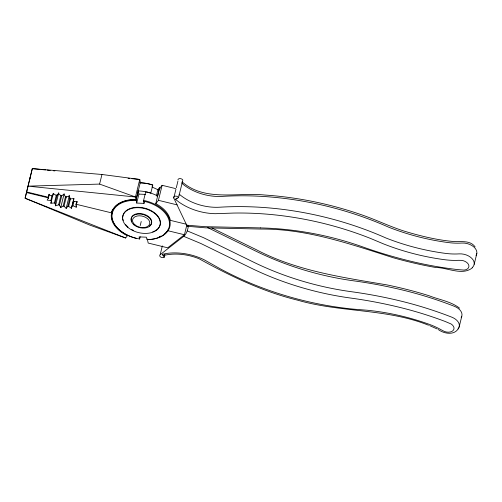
<?xml version="1.0" encoding="UTF-8"?>
<svg xmlns="http://www.w3.org/2000/svg" width="502" height="502" viewBox="0 0 502 502"><rect width="100%" height="100%" fill="white"/><g stroke="black" fill="none" stroke-linecap="round" stroke-linejoin="round"><path stroke-width="0.75" d="M136.707 203.059L138.91 194.105L138.282 191.036L136.18 199.576L136.707 203.059L144.005 203.392L143.591 200.442L145.687 191.902L147.475 192.26M29.405 180.701L30.773 175.003M69.973 197.625L67.82 206.391L66.17 208.399L64.03 206.146L63.196 206.021L60.736 207.552L59.431 205.117L58.621 204.854L55.521 205.807L55.132 203.341L54.411 202.959L50.878 203.266L51.43 200.951L50.846 200.474L47.125 200.116L48.443 197.882L26.468 192.536L25.1 198.234L89.764 225.078L125.625 237.986L127.439 235.714L125.406 234.723A30.057 19.44 13.8 0 1 111.388 218.006L111.224 215.402L112.467 209.221M48.292 198.503L49.34 194.23M50.846 200.474L52.101 195.36M50.878 203.266L53.225 193.647M54.411 202.959L56.381 194.927M55.132 203.341L57.284 194.581M55.521 205.807L58.747 192.655M58.621 204.854L60.949 195.353M59.431 205.117L61.759 195.617M60.736 207.552L64.143 193.678M63.196 206.021L65.524 196.527M64.03 206.146L66.364 196.646M66.17 208.399L69.395 195.247M73.97 198.623L71.447 208.274L68.63 206.36L70.6 198.328M71.447 208.274L73.781 198.779M72.175 205.927L72.909 205.751L73.982 201.371M72.909 205.751L76.216 207.194L75.971 204.672L76.718 201.616M76.216 207.194L76.58 205.732M136.048 199.846L135.465 196.991L27.999 186.154L99.597 184.09L101.956 174.483L139.769 179.459L140.353 182.314L136.048 199.846C126.604 199.407 114.5 202.701 111.569 212.873L76.574 204.358L76.178 203.812L77.54 201.678L73.945 201.434L73.374 200.944L73.788 198.522L70.412 198.93L69.703 198.528L69.144 195.987L66.226 197.01L65.423 196.734L63.93 194.236L61.658 195.811L60.824 195.673L58.496 193.395L57.033 195.41L56.218 195.416L53.218 193.521L52.66 195.836L51.919 195.993L48.449 194.6L48.587 197.286L26.612 191.94L32.304 168.622L101.956 174.483M111.896 212.509L112.592 209.66M111.858 214.36L112.228 212.854M144.005 203.392L144.375 201.898M140.221 225.58L141.225 221.495M140.491 182.803A29.26 18.925 13.8 0 1 149.496 184.039L152.771 185.056L150.788 193.119L147.494 192.172M143.591 200.442L145.379 200.8A29.825 19.289 13.8 0 1 170.178 222.813A29.825 19.289 13.8 0 1 147.808 239.586L146.904 239.611L146.415 237.201L139.11 236.875L139.55 239.015L140.259 236.85M156.342 196.075L157.904 189.712L159.435 187.792L160.226 188.231M186.173 224.199L170.385 220.359C168.829 212.71 162.403 207.131 155.777 203.643L159.467 188.626L162.121 185.307L175.631 188.595M155.777 203.643L158.431 200.323L162.121 185.307M472.401 267.773C462.467 276.037 447.282 267.472 435.767 267.503C421.467 265.018 407.323 261.699 393.355 257.777C350.308 244.028 306.929 228.761 261.09 229.063L205.506 227.833L187.227 226.264L173.78 198.02L175.932 189.254M176.29 187.798L177.903 181.222M164.894 254.533L164.236 257.212A2.548 1.644 13.8 0 1 160.734 257.093A2.548 1.644 13.8 0 1 160.188 254.677L162.341 245.911M164.662 233.869L167.894 230.725L168.239 229.326M260.337 227.902A217.372 140.598 13.8 0 1 362.965 246.997A310.644 200.919 13.8 0 0 409.412 260.902A257.495 166.545 13.8 0 0 457.705 269.599L464.086 270.076A7.329 4.738 13.8 0 0 468.824 265.351A7.329 4.738 13.8 0 0 461.639 260.362L458.414 260.325A54.373 35.165 13.8 0 1 444.772 259.722A168.779 109.166 13.8 0 1 383.428 243.859L370.369 238.375A236.599 153.028 13.8 0 0 233.537 213.068L215.333 213.695A44.734 28.934 13.8 0 1 178.794 201.961L175.443 199.344L178.53 197.625L182.835 180.099A2.548 1.644 13.8 0 0 179.986 178.58A2.548 1.644 13.8 0 0 177.959 180.042M147.324 238.883L148.178 243.056L167.699 247.806L184.441 234.748L186.838 224.99M160.188 254.677L183.713 236.335C186.882 233.788 187.698 229.577 188.47 225.831M474.183 264.309L476.837 253.485M459.123 327.066L461.784 316.241M458.759 327.894C454.9 335.712 444.119 333.918 438.196 329.507M157.691 195.855L159.435 187.792M76.574 204.358L75.971 204.672M187.654 226.377L188.055 226.176M159.121 236.862L160.897 236.109M164.236 257.212L162.265 254.269L166.432 253.479A44.734 28.934 13.8 0 1 204.264 259.835L220.177 268.765A236.599 153.028 13.8 0 0 353.395 309.138L367.495 310.261A168.779 109.166 13.8 0 1 429.266 324.336A54.373 35.165 13.8 0 1 441.685 330.078L444.565 331.527A7.329 4.738 13.8 0 0 453.218 330.391A7.329 4.738 13.8 0 0 451.147 324.01L445.255 321.5A257.495 166.545 13.8 0 0 398.343 307.036A310.644 200.919 13.8 0 0 350.71 298.062A217.372 140.598 13.8 0 1 250.743 267.88L200.825 243.483L183.713 236.335M68.63 206.36L67.82 206.391M260.337 227.895L204.86 226.666L186.393 225.16M134.693 199.545L136.18 199.576M136.155 200.373L133.971 200.329A29.26 18.925 13.8 0 0 112.028 216.782A29.26 18.925 13.8 0 0 136.356 238.381L139.738 238.983M138.91 194.105L145.473 194.399M40.091 169.406L32.304 168.622L25.1 198.234L125.625 237.986M41.647 169.563L45.544 169.958M47.1 170.115L50.213 170.429M53.331 170.743L54.887 170.9M128.085 178.285L129.648 178.442M131.982 178.674L139.769 179.459L135.465 196.991L99.597 184.09M143.566 201.252L145.191 201.572A29.26 18.925 13.8 0 1 169.519 223.17A29.26 18.925 13.8 0 1 147.575 239.623M158.431 200.323L177.2 204.891M167.894 230.725L184.441 234.748M152.771 185.056L149.477 184.102A29.825 19.289 13.8 0 0 139.543 182.828M428.526 325.221C386.672 308.391 340.5 312.62 297.617 300.171C262.697 291.618 230.18 275.987 198.905 258.662C187.873 254.307 175.543 252.751 163.897 255.367A4.524 1.995 79.2 0 1 162.265 254.269M429.643 325.635L437.167 328.967M187.227 230.882L203.536 237.691L253.585 262.157A212.967 137.743 13.8 0 0 351.576 291.737A314.974 203.724 13.8 0 1 399.843 300.836A262.006 169.463 13.8 0 1 451.781 317.17A11.897 7.693 13.8 0 1 458.025 328.986M151.93 186.951L157.904 189.712M211.863 227.964L256.233 249.657C296.826 270.973 342.377 277.355 386.935 284.904C401.148 287.834 415.236 291.386 429.078 295.747C439.2 299.757 450.915 301.388 459.587 308.178M207.59 227.544L256.246 251.333A212.967 137.743 13.8 0 0 354.23 280.913A314.974 203.724 13.8 0 1 402.504 290.012A262.006 169.463 13.8 0 1 454.442 306.339A11.897 7.693 13.8 0 1 461.15 317.559M182.226 182C205.287 201.898 237.377 192.159 264.673 195.021C297.912 197.248 330.805 204.057 362.249 215.038C377.711 220.416 392.42 227.82 408.195 232.313C423.368 236.737 438.911 240.345 454.693 241.606C461.758 241.914 470.343 240.22 475.118 246.89M136.375 238.318A29.825 19.289 13.8 0 1 112.053 219.173A29.825 19.289 13.8 0 1 126.134 200.543M126.805 200.38A29.825 19.289 13.8 0 1 133.946 199.526M164.775 254.627A4.524 1.995 79.2 0 1 164.38 255.141M137.561 190.892A29.825 19.289 13.8 0 1 157.584 195.943M122.726 217.215A19.164 12.393 13.8 0 1 148.793 209.503A19.164 12.393 13.8 0 1 155.156 230.757M154.572 231.064A19.164 12.393 13.8 0 1 152.683 231.855M133.388 230.349A19.164 12.393 13.8 0 1 131.762 229.533M127.935 226.935A19.164 12.393 13.8 0 1 125.437 224.407M123.254 220.56A19.164 12.393 13.8 0 1 122.827 218.878M131.223 219.863A10.467 6.771 13.8 0 1 144.35 214.348A10.467 6.771 13.8 0 1 149.477 225.988M131.863 221.702A10.467 6.771 13.8 0 1 131.455 220.786M173.78 198.02A2.548 1.644 13.8 0 1 175.361 196.125A2.548 1.644 13.8 0 1 178.53 197.625M179.032 195.203A4.524 1.97 -51.9 0 0 179.352 194.274A40.198 26.004 13.8 0 0 219.638 207.213A241.129 155.959 13.8 0 1 385.875 237.961A164.21 106.211 13.8 0 0 445.544 253.391A49.824 32.228 13.8 0 0 459.154 253.874A11.897 7.693 13.8 0 1 471.993 258.536A11.897 7.693 13.8 0 1 472.187 267.616M177.099 198.039A4.524 1.97 -51.9 0 1 175.443 199.344M182.013 182A4.524 1.97 -51.9 0 1 182.013 183.45A40.198 26.004 13.8 0 0 222.292 196.382A241.129 155.959 13.8 0 1 388.529 227.13A164.21 106.211 13.8 0 0 448.204 242.56A49.824 32.228 13.8 0 0 461.815 243.05A11.897 7.693 13.8 0 1 473.869 246.959A11.897 7.693 13.8 0 1 476.028 255.499M133.883 224.789A10.467 6.771 13.8 0 0 151.209 224.388A10.467 6.771 13.8 0 0 138.897 214.047A10.467 6.771 13.8 0 0 133.883 224.789M134.919 224.827A8.791 5.685 13.8 0 0 149.47 224.488A8.791 5.685 13.8 0 0 139.129 215.797A8.791 5.685 13.8 0 0 134.919 224.827M127.828 227.356A19.164 12.393 13.8 0 0 159.542 226.615A19.164 12.393 13.8 0 0 137.002 207.684A19.164 12.393 13.8 0 0 127.828 227.356"/></g></svg>
